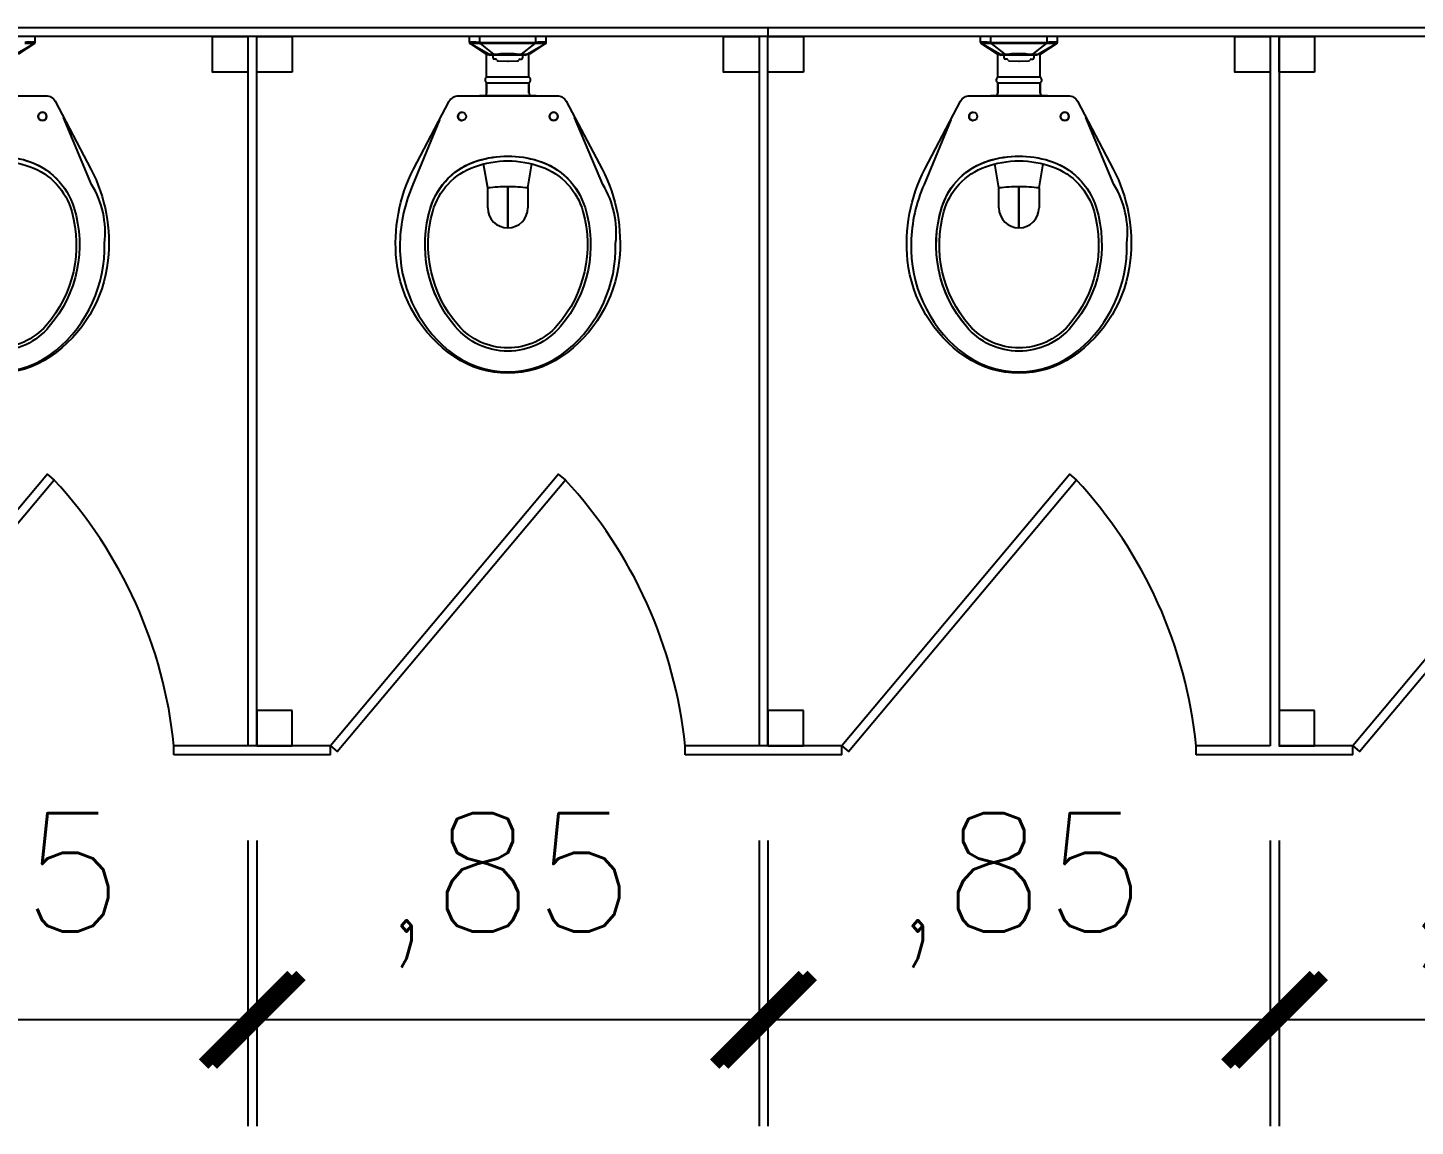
# Model space of a CAD drawing. Header units: millimetres. Extents: x 260 to 453, y 660 to 898.
# Drawn here: x 308.195 to 310.542, y 742.567 to 744.426 of the extents above; entities that cross this region are included whole.
import ezdxf

# ---------------------------------------------------------------- set-up
doc = ezdxf.new("R2010")
doc.units = ezdxf.units.MM
doc.linetypes.add('DASHDOTX2', pattern=[2, 1, -0.5, 0, -0.5])
for name, color, linetype in [('AR_COTAS', 1, 'Continuous'), ('AR_DIVISÓRIAS_SANITÁRIAS', 3, 'Continuous'), ('AR_PORTAS', 254, 'Continuous'), ('AR_SANITÁRIOS', 254, 'Continuous'), ('CANT-COMPESADO E ESTR MADEIRA', 3, 'Continuous')]:
    doc.layers.add(name, color=color, linetype=linetype)
doc.styles.add('ROMANS', font='romans.shx')
doc.dimstyles.new('ESCALA 1.100', dxfattribs={"dimtxt": 0.2, "dimasz": 0.15, "dimexe": 0.18, "dimexo": 0.16, "dimgap": 0.1, "dimtad": 1, "dimzin": 4, "dimtxsty": 'ROMANS', "dimblk": 'ARCHTICK', "dimcen": 2.5, "dimdle": 0.18, "dimclrd": 256, "dimclre": 256, "dimclrt": 2, "dimazin": 0, "dimtfac": 1, "dimtix": 1, "dimtmove": 2, "dimatfit": 3, "dimldrblk": 'ARCHTICK', "dimfxl": 1, "dimtolj": 1, "dimtzin": 0, "dimlwd": -1, "dimlwe": -1, "dimarcsym": 0})

# ---------------------------------------------------------------- blocks, each defined once
blk = doc.blocks.new('_ArchTick')
at = {"color": 0, "const_width": 0.15}
blk.add_lwpolyline([(-0.5, -0.5), (0.5, 0.5)], dxfattribs=at)
blk = doc.blocks.new('*D27')
at = {"layer": 'AR_COTAS', "transparency": 16777216}
for p, q in [((310.312, 743.0507), (310.312, 742.567)), ((311.162, 743.0507), (311.162, 742.567)), ((311.342, 742.747), (310.132, 742.747))]:
    blk.add_line(p, q, dxfattribs=at)
at = {"layer": 'Defpoints', "color": 0, "transparency": 16777216}
for p in [(310.312, 743.2107), (311.162, 743.2107), (310.312, 742.747)]:
    blk.add_point(p, dxfattribs=at)
at = {"layer": 'AR_COTAS', "transparency": 16777216, "xscale": 0.15, "yscale": 0.15, "zscale": 0.15, "rotation": 180}
blk.add_blockref('_ArchTick', (310.312, 742.747), dxfattribs=at)
at = {"layer": 'AR_COTAS', "transparency": 16777216, "xscale": 0.15, "yscale": 0.15, "zscale": 0.15}
blk.add_blockref('_ArchTick', (311.162, 742.747), dxfattribs=at)
at = {"layer": 'AR_COTAS', "color": 2, "transparency": 16777216, "insert": (310.737, 742.966), "char_height": 0.2, "attachment_point": 5, "style": 'ROMANS'}
blk.add_mtext('\\A1;,85', dxfattribs=at)
blk = doc.blocks.new('*D28')
at = {"layer": 'AR_COTAS', "transparency": 16777216}
for p, q in [((309.447, 743.0507), (309.447, 742.567)), ((310.297, 743.0507), (310.297, 742.567)), ((310.477, 742.747), (309.267, 742.747))]:
    blk.add_line(p, q, dxfattribs=at)
at = {"layer": 'Defpoints', "color": 0, "transparency": 16777216}
for p in [(309.447, 743.2107), (310.297, 743.2107), (309.447, 742.747)]:
    blk.add_point(p, dxfattribs=at)
at = {"layer": 'AR_COTAS', "transparency": 16777216, "xscale": 0.15, "yscale": 0.15, "zscale": 0.15, "rotation": 180}
blk.add_blockref('_ArchTick', (309.447, 742.747), dxfattribs=at)
at = {"layer": 'AR_COTAS', "transparency": 16777216, "xscale": 0.15, "yscale": 0.15, "zscale": 0.15}
blk.add_blockref('_ArchTick', (310.297, 742.747), dxfattribs=at)
at = {"layer": 'AR_COTAS', "color": 2, "transparency": 16777216, "insert": (309.872, 742.966), "char_height": 0.2, "attachment_point": 5, "style": 'ROMANS'}
blk.add_mtext('\\A1;,85', dxfattribs=at)
blk = doc.blocks.new('*D29')
at = {"layer": 'AR_COTAS', "transparency": 16777216}
for p, q in [((308.582, 743.0507), (308.582, 742.567)), ((309.432, 743.0507), (309.432, 742.567)), ((309.612, 742.747), (308.402, 742.747))]:
    blk.add_line(p, q, dxfattribs=at)
at = {"layer": 'Defpoints', "color": 0, "transparency": 16777216}
for p in [(308.582, 743.2107), (309.432, 743.2107), (308.582, 742.747)]:
    blk.add_point(p, dxfattribs=at)
at = {"layer": 'AR_COTAS', "transparency": 16777216, "xscale": 0.15, "yscale": 0.15, "zscale": 0.15, "rotation": 180}
blk.add_blockref('_ArchTick', (308.582, 742.747), dxfattribs=at)
at = {"layer": 'AR_COTAS', "transparency": 16777216, "xscale": 0.15, "yscale": 0.15, "zscale": 0.15}
blk.add_blockref('_ArchTick', (309.432, 742.747), dxfattribs=at)
at = {"layer": 'AR_COTAS', "color": 2, "transparency": 16777216, "insert": (309.007, 742.966), "char_height": 0.2, "attachment_point": 5, "style": 'ROMANS'}
blk.add_mtext('\\A1;,85', dxfattribs=at)
blk = doc.blocks.new('*D31')
at = {"layer": 'AR_COTAS', "transparency": 16777216}
for p, q in [((307.717, 743.0507), (307.717, 742.567)), ((308.567, 743.0507), (308.567, 742.567)), ((308.747, 742.747), (307.537, 742.747))]:
    blk.add_line(p, q, dxfattribs=at)
at = {"layer": 'Defpoints', "color": 0, "transparency": 16777216}
for p in [(307.717, 743.2107), (308.567, 743.2107), (307.717, 742.747)]:
    blk.add_point(p, dxfattribs=at)
at = {"layer": 'AR_COTAS', "transparency": 16777216, "xscale": 0.15, "yscale": 0.15, "zscale": 0.15, "rotation": 180}
blk.add_blockref('_ArchTick', (307.717, 742.747), dxfattribs=at)
at = {"layer": 'AR_COTAS', "transparency": 16777216, "xscale": 0.15, "yscale": 0.15, "zscale": 0.15}
blk.add_blockref('_ArchTick', (308.567, 742.747), dxfattribs=at)
at = {"layer": 'AR_COTAS', "color": 2, "transparency": 16777216, "insert": (308.142, 742.966), "char_height": 0.2, "attachment_point": 5, "style": 'ROMANS'}
blk.add_mtext('\\A1;,85', dxfattribs=at)

msp = doc.modelspace()

# ---------------------------------------------------------------- linework, layer by layer
at = {"layer": 'AR_COTAS', "linetype": 'DASHDOTX2'}
msp.add_line((309.447, 744.4257), (309.447, 744.4107), dxfattribs=at)
msp.add_line((309.447, 744.4257), (309.447, 744.4107), dxfattribs=at)
at = {"layer": 'AR_DIVISÓRIAS_SANITÁRIAS'}
for p, q in [((308.567, 744.4107), (308.567, 743.2107)), ((308.567, 744.4107), (308.567, 743.2107)), ((308.582, 743.2107), (308.582, 744.4107)), ((308.582, 743.2107), (308.582, 744.4107)), ((309.432, 744.4107), (309.432, 743.2107)), ((309.432, 744.4107), (309.432, 743.2107)), ((309.447, 743.2107), (309.447, 744.4107)), ((309.447, 743.2107), (309.447, 744.4107)), ((310.297, 744.4107), (310.297, 743.2107)), ((310.312, 744.4107), (310.312, 743.2107)), ((308.707, 743.2107), (308.442, 743.2107)), ((308.442, 743.1957), (308.442, 743.2107)), ((308.707, 743.1957), (308.707, 743.2107)), ((309.572, 743.2107), (309.307, 743.2107)), ((309.307, 743.1957), (309.307, 743.2107)), ((309.572, 743.1957), (309.572, 743.2107)), ((310.297, 743.2107), (310.172, 743.2107)), ((310.172, 743.1957), (310.172, 743.2107)), ((310.437, 743.2107), (310.312, 743.2107)), ((310.437, 743.1957), (310.437, 743.2107)), ((308.707, 743.1957), (308.442, 743.1957)), ((309.572, 743.1957), (309.307, 743.1957)), ((309.572, 743.1957), (309.432, 743.1957)), ((310.437, 743.1957), (310.172, 743.1957))]:
    msp.add_line(p, q, dxfattribs=at)
at = {"layer": 'AR_PORTAS'}
for points in [[(307.842, 743.2107), (307.8534, 743.2011), (308.2393, 743.6605), (308.2278, 743.6702)], [(307.842, 743.2107), (307.8534, 743.2011), (308.2393, 743.6605), (308.2278, 743.6702)], [(308.707, 743.2107), (308.7184, 743.2011), (309.1043, 743.6605), (309.0928, 743.6702)], [(308.707, 743.2107), (308.7184, 743.2011), (309.1043, 743.6605), (309.0928, 743.6702)], [(309.572, 743.2107), (309.5834, 743.2011), (309.9693, 743.6605), (309.9578, 743.6702)], [(309.572, 743.2107), (309.5834, 743.2011), (309.9693, 743.6605), (309.9578, 743.6702)], [(310.437, 743.2107), (310.4484, 743.2011), (310.8343, 743.6605), (310.8228, 743.6702)], [(310.437, 743.2107), (310.4484, 743.2011), (310.8343, 743.6605), (310.8228, 743.6702)]]:
    msp.add_lwpolyline(points, close=True, dxfattribs=at)
at = {"layer": 'AR_PORTAS', "color": 254}
for centre in [(307.6678, 743.1325), (308.5328, 743.1325), (309.3978, 743.1325)]:
    msp.add_arc(centre, 0.778, 5.7671, 42.7336, dxfattribs=at)
at = {"layer": 'AR_SANITÁRIOS'}
for p, q in [((308.2069, 744.4012), (308.2069, 744.4107)), ((308.9419, 744.4012), (308.9419, 744.4107)), ((308.9594, 744.4009), (308.9594, 744.4107)), ((309.0544, 744.4009), (309.0544, 744.4107)), ((309.0719, 744.4012), (309.0719, 744.4107)), ((309.8069, 744.4012), (309.8069, 744.4107)), ((309.8244, 744.4009), (309.8244, 744.4107)), ((309.9194, 744.4009), (309.9194, 744.4107)), ((309.9369, 744.4012), (309.9369, 744.4107)), ((308.1743, 744.381), (308.2056, 744.399)), ((308.2058, 744.399), (308.1785, 744.3811)), ((308.2056, 744.399), (308.2056, 744.399)), ((308.2069, 744.4011), (308.2069, 744.4011)), ((308.9419, 744.4011), (308.9419, 744.4011)), ((308.9703, 744.3811), (308.943, 744.399)), ((308.9432, 744.399), (308.9432, 744.399)), ((308.9745, 744.381), (308.9432, 744.399)), ((308.9593, 744.3989), (308.9594, 744.4009)), ((308.9593, 744.3989), (308.9604, 744.399)), ((308.9594, 744.4009), (308.9604, 744.4009)), ((308.9835, 744.3811), (308.9604, 744.399)), ((308.9711, 744.3422), (308.9711, 744.3807)), ((308.9716, 744.3807), (308.9755, 744.3807)), ((309.0384, 744.3807), (308.9754, 744.3807)), ((308.9754, 744.3807), (308.9767, 744.3807)), ((308.9755, 744.3807), (308.9789, 744.3807)), ((309.037, 744.3807), (308.9767, 744.3807)), ((309.0369, 744.3792), (308.9769, 744.3792)), ((308.9789, 744.3807), (308.9843, 744.3807)), ((308.982, 744.3745), (308.982, 744.3792)), ((308.9843, 744.3807), (308.995, 744.3807)), ((308.995, 744.3807), (309.0069, 744.3807)), ((309.0069, 744.3807), (309.0173, 744.3807)), ((309.0173, 744.3807), (309.0295, 744.3807)), ((309.0295, 744.3807), (309.0383, 744.3807)), ((309.0303, 744.3811), (309.0534, 744.399)), ((309.0318, 744.3792), (309.0318, 744.3745)), ((309.037, 744.3807), (309.0384, 744.3807)), ((309.0422, 744.3807), (309.0383, 744.3807)), ((309.0393, 744.381), (309.0706, 744.399)), ((309.0427, 744.3422), (309.0427, 744.3807)), ((309.0708, 744.399), (309.0435, 744.3811)), ((309.0534, 744.4009), (309.0544, 744.4009)), ((309.0545, 744.3989), (309.0534, 744.399)), ((309.0706, 744.399), (309.0706, 744.399)), ((309.0719, 744.4011), (309.0719, 744.4011)), ((309.8069, 744.4011), (309.8069, 744.4011)), ((309.8353, 744.3811), (309.808, 744.399)), ((309.8082, 744.399), (309.8082, 744.399)), ((309.8395, 744.381), (309.8082, 744.399)), ((309.8243, 744.3989), (309.8244, 744.4009)), ((309.8243, 744.3989), (309.8254, 744.399)), ((309.8244, 744.4009), (309.8254, 744.4009)), ((309.8485, 744.3811), (309.8254, 744.399)), ((309.8361, 744.3422), (309.8361, 744.3807)), ((309.8366, 744.3807), (309.8405, 744.3807)), ((309.9034, 744.3807), (309.8404, 744.3807)), ((309.8404, 744.3807), (309.8417, 744.3807)), ((309.8405, 744.3807), (309.8439, 744.3807)), ((309.902, 744.3807), (309.8417, 744.3807)), ((309.9019, 744.3792), (309.8419, 744.3792)), ((309.8439, 744.3807), (309.8493, 744.3807)), ((309.847, 744.3745), (309.847, 744.3792)), ((309.8493, 744.3807), (309.86, 744.3807)), ((309.86, 744.3807), (309.8719, 744.3807)), ((309.8719, 744.3807), (309.8823, 744.3807)), ((309.8823, 744.3807), (309.8945, 744.3807)), ((309.8945, 744.3807), (309.9033, 744.3807)), ((309.8953, 744.3811), (309.9184, 744.399)), ((309.8968, 744.3792), (309.8968, 744.3745)), ((309.902, 744.3807), (309.9034, 744.3807)), ((309.9072, 744.3807), (309.9033, 744.3807)), ((309.9043, 744.381), (309.9356, 744.399)), ((309.9077, 744.3422), (309.9077, 744.3807)), ((309.9358, 744.399), (309.9085, 744.3811)), ((309.9184, 744.4009), (309.9194, 744.4009)), ((309.9195, 744.3989), (309.9184, 744.399)), ((309.9356, 744.399), (309.9356, 744.399)), ((309.9369, 744.4011), (309.9369, 744.4011)), ((308.9861, 744.3724), (308.9839, 744.3725)), ((308.9897, 744.37), (309.0069, 744.3694)), ((309.0069, 744.3694), (309.0241, 744.37)), ((309.0069, 744.3694), (309.0078, 744.3694)), ((309.0277, 744.3724), (309.0299, 744.3725)), ((309.8511, 744.3724), (309.8489, 744.3725)), ((309.8547, 744.37), (309.8719, 744.3694)), ((309.8719, 744.3694), (309.8891, 744.37)), ((309.8719, 744.3694), (309.8728, 744.3694)), ((309.8927, 744.3724), (309.8949, 744.3725)), ((308.9711, 744.3327), (309.0069, 744.3327)), ((308.9711, 744.3327), (308.9711, 744.3152)), ((308.9711, 744.3152), (308.9711, 744.3327)), ((309.0069, 744.3422), (308.9714, 744.3422)), ((309.0424, 744.3422), (309.0069, 744.3422)), ((309.0069, 744.3327), (309.0427, 744.3327)), ((309.0427, 744.3327), (309.0427, 744.3152)), ((309.0427, 744.3152), (309.0427, 744.3327)), ((309.8361, 744.3327), (309.8719, 744.3327)), ((309.8361, 744.3327), (309.8361, 744.3152)), ((309.8361, 744.3152), (309.8361, 744.3327)), ((309.8719, 744.3422), (309.8364, 744.3422)), ((309.9074, 744.3422), (309.8719, 744.3422)), ((309.8719, 744.3327), (309.9077, 744.3327)), ((309.9077, 744.3327), (309.9077, 744.3152)), ((309.9077, 744.3152), (309.9077, 744.3327)), ((309.0069, 744.3107), (308.9589, 744.3107)), ((309.0549, 744.3107), (309.0069, 744.3107)), ((309.8719, 744.3107), (309.8239, 744.3107)), ((309.9199, 744.3107), (309.8719, 744.3107)), ((308.9729, 744.1546), (308.966, 744.1954)), ((309.0409, 744.1546), (309.0477, 744.1954)), ((309.8379, 744.1546), (309.831, 744.1954)), ((309.9059, 744.1546), (309.9127, 744.1954)), ((308.9729, 744.121), (308.9729, 744.1546)), ((309.0069, 744.0871), (309.0069, 744.1568)), ((309.0069, 744.1568), (309.0069, 744.0871)), ((309.0409, 744.1546), (309.0409, 744.1211)), ((309.8379, 744.121), (309.8379, 744.1546)), ((309.8719, 744.0871), (309.8719, 744.1568)), ((309.8719, 744.1568), (309.8719, 744.0871)), ((309.9059, 744.1546), (309.9059, 744.1211))]:
    msp.add_line(p, q, dxfattribs=at)
for points in [[(308.3303, 744.0319, -0.218885), (308.2328, 743.8692, -0.307698), (308.051, 743.8692, -0.220182), (307.9535, 744.0319, -0.14628), (307.9824, 744.1864), (308.0429, 744.3013, -0.27842), (308.0586, 744.3107), (308.2252, 744.3107, -0.278422), (308.2409, 744.3013), (308.3015, 744.1862, -0.147871)], [(309.1953, 744.0319, -0.218885), (309.0978, 743.8692, -0.307698), (308.916, 743.8692, -0.220182), (308.8185, 744.0319, -0.14628), (308.8474, 744.1864), (308.9079, 744.3013, -0.27842), (308.9236, 744.3107), (309.0902, 744.3107, -0.278422), (309.1059, 744.3013), (309.1665, 744.1862, -0.147871)], [(310.0603, 744.0319, -0.218885), (309.9628, 743.8692, -0.307698), (309.781, 743.8692, -0.220182), (309.6835, 744.0319, -0.14628), (309.7124, 744.1864), (309.7729, 744.3013, -0.27842), (309.7886, 744.3107), (309.9552, 744.3107, -0.278422), (309.9709, 744.3013), (310.0315, 744.1862, -0.147871)], [(308.2194, 744.2687, 1), (308.2194, 744.2827, 1)], [(308.9294, 744.2827, 1.000004), (308.9294, 744.2687, -1.000004)], [(309.0844, 744.2687, 1), (309.0844, 744.2827, 1)], [(309.7944, 744.2827, 1.000004), (309.7944, 744.2687, -1.000004)], [(309.9494, 744.2687, 1), (309.9494, 744.2827, 1)], [(308.0529, 743.9201, -0.25679), (308.0112, 744.1213, -0.250209), (308.091, 744.2009, -0.148668), (308.193, 744.2008, -0.249757), (308.2726, 744.1213, -0.256998), (308.2309, 743.9201, -0.467142)], [(308.0115, 744.1221, -0.246306), (308.0902, 744.2006, -0.150532), (308.1934, 744.2007, -0.248797), (308.2726, 744.1213, -0.256998), (308.2309, 743.9201, -0.467142), (308.0529, 743.9201, -0.257934)], [(308.0582, 743.9221, -0.252847), (308.0149, 744.1149, -0.243261), (308.0854, 744.1906, -0.174299), (308.1985, 744.1906, -0.243394), (308.269, 744.1148, -0.252847), (308.2256, 743.9221, -0.456464)], [(308.9179, 743.9201, -0.25679), (308.8762, 744.1213, -0.250209), (308.956, 744.2009, -0.148668), (309.058, 744.2008, -0.249757), (309.1376, 744.1213, -0.256998), (309.0959, 743.9201, -0.467142)], [(308.8765, 744.1221, -0.246306), (308.9552, 744.2006, -0.150532), (309.0584, 744.2007, -0.248797), (309.1376, 744.1213, -0.256998), (309.0959, 743.9201, -0.467142), (308.9179, 743.9201, -0.257934)], [(308.9232, 743.9221, -0.252847), (308.8799, 744.1149, -0.243261), (308.9504, 744.1906, -0.174299), (309.0635, 744.1906, -0.243394), (309.134, 744.1148, -0.252847), (309.0906, 743.9221, -0.456464)], [(309.7829, 743.9201, -0.25679), (309.7412, 744.1213, -0.250209), (309.821, 744.2009, -0.148668), (309.923, 744.2008, -0.249757), (310.0026, 744.1213, -0.256998), (309.9609, 743.9201, -0.467142)], [(309.7415, 744.1221, -0.246306), (309.8202, 744.2006, -0.150532), (309.9234, 744.2007, -0.248797), (310.0026, 744.1213, -0.256998), (309.9609, 743.9201, -0.467142), (309.7829, 743.9201, -0.257934)], [(309.7882, 743.9221, -0.252847), (309.7449, 744.1149, -0.243261), (309.8154, 744.1906, -0.174299), (309.9285, 744.1906, -0.243394), (309.999, 744.1148, -0.252847), (309.9556, 743.9221, -0.456464)]]:
    msp.add_lwpolyline(points, format="xyb", close=True, dxfattribs=at)
for points in [[(308.0265, 744.27), (307.9812, 744.1605, 0.097347), (307.9594, 744.062, -0.001263), (307.9594, 744.0611, 0.230606), (308.0418, 743.8795, 0.360579), (308.242, 743.8795, 0.230606), (308.3244, 744.061, 0.16818), (308.3026, 744.1605), (308.255, 744.2739)], [(308.2194, 744.2687, -1), (308.2194, 744.2827)], [(308.2194, 744.2827, -1), (308.2194, 744.2687)], [(308.8915, 744.27), (308.8462, 744.1605, 0.097347), (308.8244, 744.062, -0.001263), (308.8244, 744.0611, 0.230606), (308.9068, 743.8795, 0.360579), (309.107, 743.8795, 0.230606), (309.1894, 744.061, 0.16818), (309.1676, 744.1605), (309.12, 744.2739)], [(308.9294, 744.2687, -1), (308.9294, 744.2827)], [(308.9294, 744.2827, -1), (308.9294, 744.2687)], [(309.0844, 744.2687, -1), (309.0844, 744.2827)], [(309.0844, 744.2827, -1), (309.0844, 744.2687)], [(309.7565, 744.27), (309.7112, 744.1605, 0.097347), (309.6894, 744.062, -0.001263), (309.6894, 744.0611, 0.230606), (309.7718, 743.8795, 0.360579), (309.972, 743.8795, 0.230606), (310.0544, 744.061, 0.16818), (310.0326, 744.1605), (309.985, 744.2739)], [(309.7944, 744.2687, -1), (309.7944, 744.2827)], [(309.7944, 744.2827, -1), (309.7944, 744.2687)], [(309.9494, 744.2687, -1), (309.9494, 744.2827)], [(309.9494, 744.2827, -1), (309.9494, 744.2687)]]:
    msp.add_lwpolyline(points, format="xyb", dxfattribs=at)
for centre, radius, start, end in [((308.2046, 744.0842), 0.3171, 90.4522, 92.7437), ((308.2097, 742.7293), 1.6698, 90.2961, 90.6924), ((308.2026, 744.3137), 0.0853, 87.9765, 91.0313), ((308.2039, 744.3715), 0.0298, 84.1326, 93.4243), ((308.2044, 744.4012), 0.0025, 299.1514, 0.0009), ((308.2044, 744.4012), 0.0025, 299.7605, 0.0064), ((308.2059, 744.4004), 0.00138, 259.767, 265.1819), ((308.2044, 744.4011), 0.0025, 303.2283, 0.0033), ((308.9452, 744.3665), 0.0349, 86.7231, 95.4101), ((308.9444, 744.4012), 0.0025, 179.9977, 240.8612), ((308.9444, 744.4012), 0.0025, 179.9951, 240.2418), ((308.9444, 744.4011), 0.0025, 179.9967, 236.7717), ((308.9429, 744.4005), 0.00149, 275.0236, 280.0261), ((308.9464, 744.3037), 0.0954, 88.9414, 91.9231), ((308.9443, 744.0857), 0.3155, 87.2506, 89.4699), ((308.9394, 742.7673), 1.6317, 89.3036, 89.6946), ((309.0088, 748.0391), 3.6385, 269.2372, 270.019), ((309.0059, 732.7725), 11.6265, 89.97963, 90.22438), ((308.9716, 744.3832), 0.0025, 236.7673, 270.0002), ((308.9804, 744.6391), 0.2581, 267.7435, 268.6783), ((308.9755, 744.3828), 0.00204, 239.7937, 269.8378), ((308.9774, 744.5267), 0.1457, 268.8615, 270.2456), ((308.9769, 744.3807), 0.0015, 180.0013, 270), ((308.9779, 744.5766), 0.1956, 270.0419, 271.6606), ((308.9577, 745.2794), 0.8987, 271.6457, 272.3415), ((308.9843, 744.3819), 0.00114, 225.1514, 268.339), ((309.0077, 744.0598), 0.322, 90.1389, 92.3574), ((309.0066, 744.0848), 0.2969, 87.8586, 89.9514), ((309.0013, 748.4946), 4.0941, 270.1226, 270.7292), ((309.0237, 740.4627), 3.9364, 89.5674, 90.1987), ((309.0564, 745.2966), 0.9159, 267.5779, 268.3621), ((309.0295, 744.3819), 0.00114, 271.6664, 314.8359), ((309.0362, 744.5934), 0.2125, 268.4093, 269.7904), ((309.0364, 744.5229), 0.142, 269.5851, 271.1685), ((309.0369, 744.3807), 0.0015, 270, 359.9987), ((309.0383, 744.3828), 0.00204, 270.1628, 300.2059), ((309.0349, 744.5881), 0.2071, 271.2066, 272.3716), ((309.0422, 744.3832), 0.0025, 269.9998, 303.2328), ((309.0696, 744.0842), 0.3171, 90.4522, 92.7437), ((309.0747, 742.7293), 1.6698, 90.2961, 90.6924), ((309.0676, 744.3137), 0.0853, 87.9765, 91.0313), ((309.0689, 744.3715), 0.0298, 84.1326, 93.4243), ((309.0694, 744.4012), 0.0025, 299.1514, 0.0009), ((309.0694, 744.4012), 0.0025, 299.7605, 0.0064), ((309.0709, 744.4004), 0.00138, 259.767, 265.1819), ((309.0694, 744.4011), 0.0025, 303.2283, 0.0033), ((309.8102, 744.3665), 0.0349, 86.7231, 95.4101), ((309.8094, 744.4012), 0.0025, 179.9977, 240.8612), ((309.8094, 744.4012), 0.0025, 179.9951, 240.2418), ((309.8094, 744.4011), 0.0025, 179.9967, 236.7717), ((309.8079, 744.4005), 0.00149, 275.0236, 280.0261), ((309.8114, 744.3037), 0.0954, 88.9414, 91.9231), ((309.8093, 744.0857), 0.3155, 87.2506, 89.4699), ((309.8044, 742.7673), 1.6317, 89.3036, 89.6946), ((309.8738, 748.0391), 3.6385, 269.2372, 270.019), ((309.8709, 732.7725), 11.6265, 89.97963, 90.22438), ((309.8366, 744.3832), 0.0025, 236.7673, 270.0002), ((309.8454, 744.6391), 0.2581, 267.7435, 268.6783), ((309.8405, 744.3828), 0.00204, 239.7937, 269.8378), ((309.8424, 744.5267), 0.1457, 268.8615, 270.2456), ((309.8419, 744.3807), 0.0015, 180.0013, 270), ((309.8429, 744.5766), 0.1956, 270.0419, 271.6606), ((309.8227, 745.2794), 0.8987, 271.6457, 272.3415), ((309.8493, 744.3819), 0.00114, 225.1514, 268.339), ((309.8727, 744.0598), 0.322, 90.1389, 92.3574), ((309.8716, 744.0848), 0.2969, 87.8586, 89.9514), ((309.8663, 748.4946), 4.0941, 270.1226, 270.7292), ((309.8887, 740.4627), 3.9364, 89.5674, 90.1987), ((309.9214, 745.2966), 0.9159, 267.5779, 268.3621), ((309.8945, 744.3819), 0.00114, 271.6664, 314.8359), ((309.9012, 744.5934), 0.2125, 268.4093, 269.7904), ((309.9014, 744.5229), 0.142, 269.5851, 271.1685), ((309.9019, 744.3807), 0.0015, 270, 359.9987), ((309.9033, 744.3828), 0.00204, 270.1628, 300.2059), ((309.8999, 744.5881), 0.2071, 271.2066, 272.3716), ((309.9072, 744.3832), 0.0025, 269.9998, 303.2328), ((309.9346, 744.0842), 0.3171, 90.4522, 92.7437), ((309.9397, 742.7293), 1.6698, 90.2961, 90.6924), ((309.9326, 744.3137), 0.0853, 87.9765, 91.0313), ((309.9339, 744.3715), 0.0298, 84.1326, 93.4243), ((309.9344, 744.4012), 0.0025, 299.1514, 0.0009), ((309.9344, 744.4012), 0.0025, 299.7605, 0.0064), ((309.9359, 744.4004), 0.00138, 259.767, 265.1819), ((309.9344, 744.4011), 0.0025, 303.2283, 0.0033), ((308.984, 744.3745), 0.002, 180, 268), ((308.9861, 744.3699), 0.0025, 22.3254, 88.0039), ((308.9898, 744.3715), 0.0015, 202.3225, 268.0002), ((309.024, 744.3715), 0.0015, 272.0061, 337.6822), ((309.0277, 744.3699), 0.0025, 91.9997, 157.6776), ((309.0298, 744.3745), 0.002, 272, 359.9999), ((309.849, 744.3745), 0.002, 180, 268), ((309.8511, 744.3699), 0.0025, 22.3254, 88.0039), ((309.8548, 744.3715), 0.0015, 202.3225, 268.0002), ((309.889, 744.3715), 0.0015, 272.0061, 337.6822), ((309.8927, 744.3699), 0.0025, 91.9997, 157.6776), ((309.8948, 744.3745), 0.002, 272, 359.9999), ((308.9737, 744.3374), 0.00537, 114.8833, 240.8673), ((309.0401, 744.3374), 0.00537, 299.1323, 65.1166), ((309.8387, 744.3374), 0.00537, 114.8833, 240.8673), ((309.9051, 744.3374), 0.00537, 299.1323, 65.1166), ((308.9666, 744.3152), 0.00443, 270, 360), ((308.9666, 744.3152), 0.00443, 270, 360), ((309.0472, 744.3152), 0.00443, 180.0011, 270), ((309.0472, 744.3152), 0.00443, 180.0011, 270), ((309.8316, 744.3152), 0.00443, 270, 360), ((309.8316, 744.3152), 0.00443, 270, 360), ((309.9122, 744.3152), 0.00443, 180.0011, 270), ((309.9122, 744.3152), 0.00443, 180.0011, 270), ((309.0069, 743.891), 0.2658, 90, 97.3525), ((309.0069, 743.891), 0.2658, 82.6474, 90), ((309.8719, 743.891), 0.2658, 90, 97.3525), ((309.8719, 743.891), 0.2658, 82.6474, 90), ((309.0069, 744.1211), 0.034, 180.1932, 270), ((309.0069, 744.1211), 0.034, 270, 359.9998), ((309.8719, 744.1211), 0.034, 180.1932, 270), ((309.8719, 744.1211), 0.034, 270, 359.9998)]:
    msp.add_arc(centre, radius, start, end, dxfattribs=at)
for points in [[(309.0545, 744.3989), (309.0545, 744.3994), (309.0544, 744.4002), (309.0544, 744.4009)], [(309.9195, 744.3989), (309.9195, 744.3994), (309.9194, 744.4002), (309.9194, 744.4009)]]:
    msp.add_open_spline(points, degree=3, dxfattribs=at)
at = {"layer": 'CANT-COMPESADO E ESTR MADEIRA', "ltscale": 0.5}
for p, q in [((312.832, 744.4257), (307.4145, 744.4257)), ((312.832, 744.4107), (307.3995, 744.4107))]:
    msp.add_line(p, q, dxfattribs=at)
for points in [[(308.567, 744.3507), (308.507, 744.3507), (308.507, 744.4107), (308.567, 744.4107)], [(308.642, 744.3507), (308.582, 744.3507), (308.582, 744.4107), (308.642, 744.4107)], [(309.432, 744.3507), (309.372, 744.3507), (309.372, 744.4107), (309.432, 744.4107)], [(309.507, 744.3507), (309.447, 744.3507), (309.447, 744.4107), (309.507, 744.4107)], [(310.297, 744.3507), (310.237, 744.3507), (310.237, 744.4107), (310.297, 744.4107)], [(310.372, 744.3507), (310.312, 744.3507), (310.312, 744.4107), (310.372, 744.4107)], [(308.642, 743.2707), (308.582, 743.2707), (308.582, 743.2107), (308.642, 743.2107)], [(309.507, 743.2707), (309.447, 743.2707), (309.447, 743.2107), (309.507, 743.2107)], [(310.372, 743.2707), (310.312, 743.2707), (310.312, 743.2107), (310.372, 743.2107)]]:
    msp.add_lwpolyline(points, close=True, dxfattribs=at)

# ---------------------------------------------------------------- dimensions: what is measured, and where the dimension line sits
at = {"layer": 'AR_COTAS'}
for base, p1, p2, picture, middle in [((307.717, 742.747), (308.567, 743.2107), (307.717, 743.2107), '*D31', (308.142, 742.966)), ((308.582, 742.747), (309.432, 743.2107), (308.582, 743.2107), '*D29', (309.007, 742.966)), ((309.447, 742.747), (310.297, 743.2107), (309.447, 743.2107), '*D28', (309.872, 742.966)), ((310.312, 742.747), (311.162, 743.2107), (310.312, 743.2107), '*D27', (310.737, 742.966))]:
    dim = msp.add_linear_dim(base=base, p1=p1, p2=p2, angle=180, dimstyle='ESCALA 1.100', dxfattribs=at)
    dim.commit()
    dim.dimension.update_dxf_attribs({"geometry": picture, "text_midpoint": middle})

doc.saveas('drawing.dxf')
